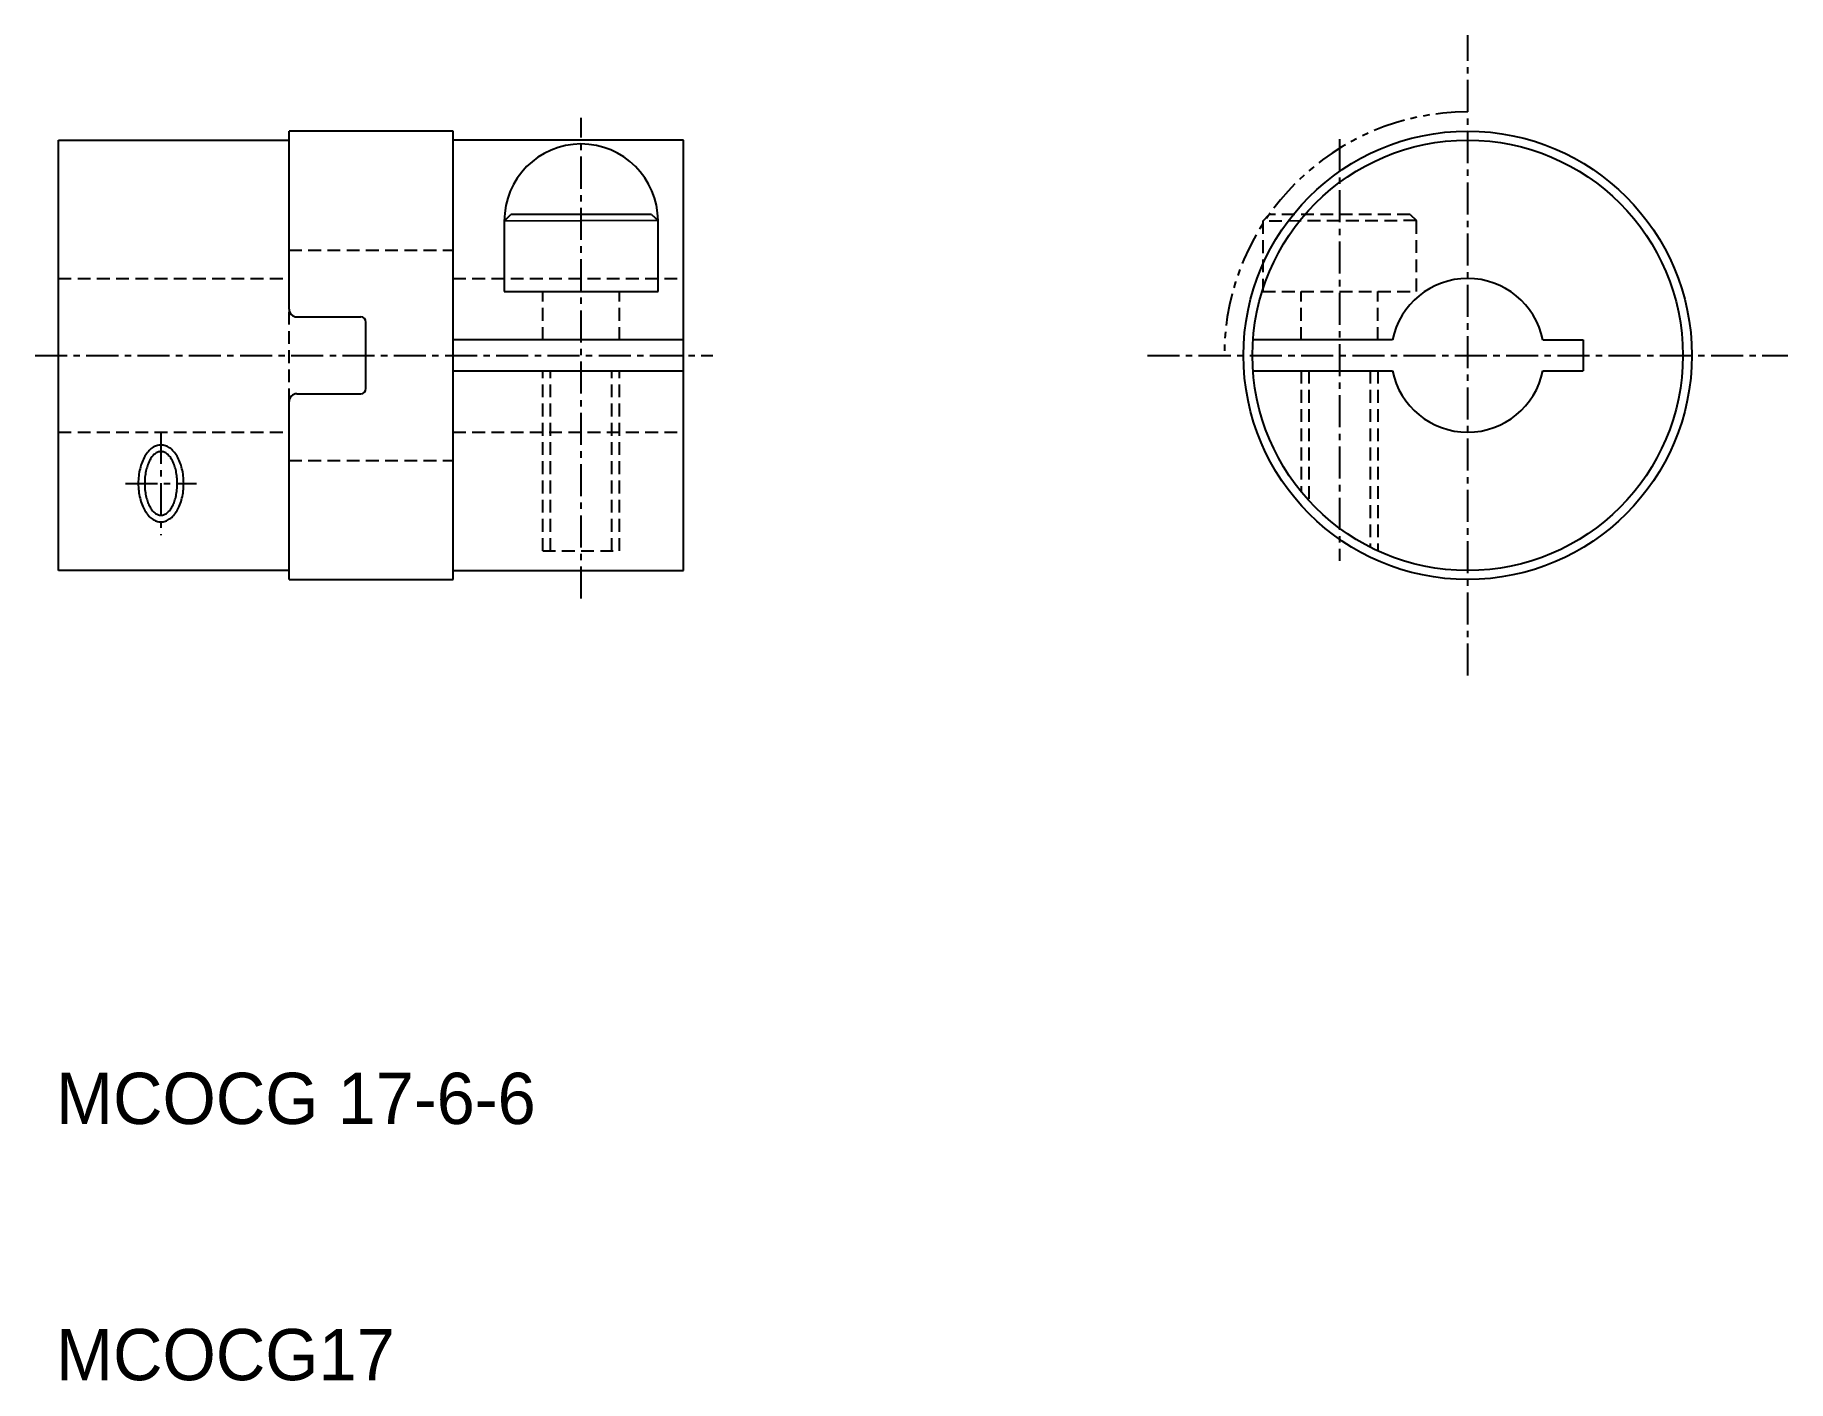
# Model space of a CAD drawing. Extents: x 84.6 to 153, y 173 to 225.6.
import ezdxf

# ---------------------------------------------------------------- set-up
doc = ezdxf.new("R2010")
doc.units = 0
for name, pattern in [('CENTER', [2, 1.25, -0.25, 0.25, -0.25]), ('DASHED', [0.75, 0.5, -0.25]), ('PHANTOM', [2.5, 1.25, -0.25, 0.25, -0.25, 0.25, -0.25])]:
    doc.linetypes.add(name, pattern=pattern)
doc.layers.get('0').update_dxf_attribs({"linetype": 'CONTINUOUS'})
doc.layers.add('CENTER', color=1, linetype='CENTER')

msp = doc.modelspace()

# ---------------------------------------------------------------- linework, layer by layer
at = {"color": 7, "linetype": 'CONTINUOUS'}
for p, q in [((94.479, 214.862), (94.479, 221.812)), ((100.879, 221.812), (94.479, 221.812)), ((100.879, 204.312), (100.879, 221.812)), ((85.479, 204.662), (85.479, 221.462)), ((85.479, 221.462), (94.479, 221.462)), ((109.879, 221.462), (100.879, 221.462)), ((109.879, 204.662), (109.879, 221.462)), ((108.629, 218.557), (108.879, 218.32)), ((108.879, 215.557), (108.879, 218.32)), ((102.879, 215.557), (108.879, 215.557)), ((94.779, 214.562), (97.279, 214.562)), ((97.479, 211.762), (97.479, 214.362)), ((109.879, 213.662), (100.879, 213.662)), ((137.54, 213.662), (132.101, 213.662)), ((143.419, 213.662), (144.982, 213.662)), ((144.982, 213.662), (144.982, 212.462)), ((100.879, 212.462), (109.879, 212.462)), ((132.101, 212.462), (137.54, 212.462)), ((143.419, 212.462), (144.982, 212.462)), ((94.779, 211.562), (97.279, 211.562)), ((94.479, 204.312), (94.479, 211.262)), ((94.479, 204.662), (85.479, 204.662)), ((100.879, 204.662), (109.879, 204.662)), ((94.479, 204.312), (100.879, 204.312))]:
    msp.add_line(p, q, dxfattribs=at)
for p, q in [((102.879, 218.302), (103.129, 218.557)), ((108.879, 218.32), (102.879, 218.302)), ((102.879, 218.302), (102.879, 215.557)), ((108.629, 218.557), (103.129, 218.557))]:
    msp.add_line(p, q)
at = {"color": 3, "linetype": 'DASHED'}
for p, q in [((132.479, 218.302), (132.729, 218.557)), ((138.479, 218.32), (132.479, 218.302)), ((132.479, 218.302), (132.479, 215.557)), ((138.229, 218.557), (132.729, 218.557)), ((138.229, 218.557), (138.479, 218.32)), ((138.479, 215.557), (138.479, 218.32)), ((94.479, 217.162), (100.879, 217.162)), ((85.479, 216.062), (94.479, 216.062)), ((100.879, 216.062), (109.879, 216.062)), ((104.379, 213.662), (104.379, 215.557)), ((107.379, 213.662), (107.379, 215.557)), ((132.479, 215.557), (138.479, 215.557)), ((133.979, 213.662), (133.979, 215.557)), ((136.979, 213.662), (136.979, 215.557)), ((94.479, 211.262), (94.479, 214.862)), ((104.379, 205.426), (104.379, 212.462)), ((104.679, 205.426), (104.679, 212.462)), ((107.079, 205.426), (107.079, 212.462)), ((107.379, 205.426), (107.379, 212.462)), ((133.979, 212.462), (133.979, 207.742)), ((134.279, 212.462), (134.279, 207.395)), ((136.679, 212.462), (136.679, 205.571)), ((136.979, 212.462), (136.979, 205.426)), ((85.479, 210.062), (94.479, 210.062)), ((100.879, 210.062), (109.879, 210.062)), ((94.479, 208.962), (100.879, 208.962)), ((104.379, 205.426), (107.379, 205.426))]:
    msp.add_line(p, q, dxfattribs=at)
at = {"color": 3, "linetype": 'CONTINUOUS'}
msp.add_polyline3d([(89.479, 209.564, 0), (89.436, 209.562, 0), (89.392, 209.557, 0), (89.349, 209.548, 0), (89.306, 209.535, 0), (89.264, 209.519, 0), (89.222, 209.499, 0), (89.181, 209.476, 0), (89.14, 209.45, 0), (89.1, 209.42, 0), (89.062, 209.387, 0), (89.024, 209.35, 0), (88.987, 209.311, 0), (88.951, 209.268, 0), (88.917, 209.223, 0), (88.884, 209.175, 0), (88.853, 209.124, 0), (88.823, 209.071, 0), (88.794, 209.015, 0), (88.768, 208.957, 0), (88.742, 208.897, 0), (88.719, 208.834, 0), (88.698, 208.77, 0), (88.678, 208.704, 0), (88.661, 208.637, 0), (88.645, 208.568, 0), (88.631, 208.498, 0), (88.62, 208.427, 0), (88.61, 208.355, 0), (88.603, 208.283, 0), (88.597, 208.21, 0), (88.594, 208.136, 0), (88.593, 208.063, 0), (88.594, 207.989, 0), (88.597, 207.915, 0), (88.603, 207.842, 0), (88.61, 207.77, 0), (88.62, 207.698, 0), (88.631, 207.627, 0), (88.645, 207.557, 0), (88.661, 207.488, 0), (88.678, 207.421, 0), (88.698, 207.355, 0), (88.719, 207.291, 0), (88.742, 207.228, 0), (88.768, 207.168, 0), (88.794, 207.11, 0), (88.823, 207.054, 0), (88.853, 207.001, 0), (88.884, 206.95, 0), (88.917, 206.902, 0), (88.951, 206.857, 0), (88.987, 206.814, 0), (89.024, 206.775, 0), (89.062, 206.738, 0), (89.1, 206.705, 0), (89.14, 206.675, 0), (89.181, 206.649, 0), (89.222, 206.626, 0), (89.264, 206.606, 0), (89.306, 206.59, 0), (89.349, 206.577, 0), (89.392, 206.568, 0), (89.436, 206.563, 0), (89.479, 206.561, 0), (89.523, 206.563, 0), (89.566, 206.568, 0), (89.609, 206.577, 0), (89.652, 206.59, 0), (89.695, 206.606, 0), (89.736, 206.626, 0), (89.778, 206.649, 0), (89.818, 206.675, 0), (89.858, 206.705, 0), (89.897, 206.738, 0), (89.935, 206.775, 0), (89.972, 206.814, 0), (90.007, 206.857, 0), (90.041, 206.902, 0), (90.074, 206.95, 0), (90.106, 207.001, 0), (90.136, 207.054, 0), (90.164, 207.11, 0), (90.191, 207.168, 0), (90.216, 207.228, 0), (90.239, 207.291, 0), (90.261, 207.355, 0), (90.28, 207.421, 0), (90.298, 207.488, 0), (90.314, 207.557, 0), (90.327, 207.627, 0), (90.339, 207.698, 0), (90.348, 207.77, 0), (90.356, 207.842, 0), (90.361, 207.915, 0), (90.364, 207.989, 0), (90.365, 208.063, 0), (90.364, 208.136, 0), (90.361, 208.21, 0), (90.356, 208.283, 0), (90.348, 208.355, 0), (90.339, 208.427, 0), (90.327, 208.498, 0), (90.314, 208.568, 0), (90.298, 208.637, 0), (90.28, 208.704, 0), (90.261, 208.77, 0), (90.239, 208.834, 0), (90.216, 208.897, 0), (90.191, 208.957, 0), (90.164, 209.015, 0), (90.136, 209.071, 0), (90.106, 209.124, 0), (90.074, 209.175, 0), (90.041, 209.223, 0), (90.007, 209.268, 0), (89.972, 209.311, 0), (89.935, 209.35, 0), (89.897, 209.387, 0), (89.858, 209.42, 0), (89.818, 209.45, 0), (89.778, 209.476, 0), (89.736, 209.499, 0), (89.695, 209.519, 0), (89.652, 209.535, 0), (89.609, 209.548, 0), (89.566, 209.557, 0), (89.523, 209.562, 0), (89.479, 209.564, 0)], dxfattribs=at)
at = {"color": 7, "linetype": 'CONTINUOUS'}
msp.add_polyline3d([(89.479, 209.305, 0), (89.448, 209.303, 0), (89.417, 209.299, 0), (89.386, 209.291, 0), (89.355, 209.281, 0), (89.325, 209.268, 0), (89.295, 209.251, 0), (89.265, 209.232, 0), (89.236, 209.21, 0), (89.207, 209.186, 0), (89.179, 209.158, 0), (89.152, 209.128, 0), (89.126, 209.096, 0), (89.1, 209.06, 0), (89.076, 209.023, 0), (89.052, 208.983, 0), (89.029, 208.941, 0), (89.008, 208.897, 0), (88.988, 208.851, 0), (88.968, 208.803, 0), (88.95, 208.753, 0), (88.934, 208.701, 0), (88.918, 208.648, 0), (88.904, 208.594, 0), (88.892, 208.538, 0), (88.88, 208.481, 0), (88.871, 208.423, 0), (88.862, 208.364, 0), (88.855, 208.305, 0), (88.85, 208.245, 0), (88.846, 208.184, 0), (88.844, 208.123, 0), (88.843, 208.063, 0), (88.844, 208.002, 0), (88.846, 207.941, 0), (88.85, 207.88, 0), (88.855, 207.82, 0), (88.862, 207.761, 0), (88.871, 207.702, 0), (88.88, 207.644, 0), (88.892, 207.587, 0), (88.904, 207.531, 0), (88.918, 207.477, 0), (88.934, 207.424, 0), (88.95, 207.372, 0), (88.968, 207.322, 0), (88.988, 207.274, 0), (89.008, 207.228, 0), (89.029, 207.184, 0), (89.052, 207.142, 0), (89.076, 207.102, 0), (89.1, 207.065, 0), (89.126, 207.03, 0), (89.152, 206.997, 0), (89.179, 206.967, 0), (89.207, 206.939, 0), (89.236, 206.915, 0), (89.265, 206.893, 0), (89.295, 206.874, 0), (89.325, 206.857, 0), (89.355, 206.844, 0), (89.386, 206.834, 0), (89.417, 206.826, 0), (89.448, 206.822, 0), (89.479, 206.82, 0), (89.51, 206.822, 0), (89.542, 206.826, 0), (89.573, 206.834, 0), (89.603, 206.844, 0), (89.634, 206.857, 0), (89.664, 206.874, 0), (89.694, 206.893, 0), (89.723, 206.915, 0), (89.751, 206.939, 0), (89.779, 206.967, 0), (89.806, 206.997, 0), (89.833, 207.03, 0), (89.858, 207.065, 0), (89.883, 207.102, 0), (89.906, 207.142, 0), (89.929, 207.184, 0), (89.951, 207.228, 0), (89.971, 207.274, 0), (89.99, 207.322, 0), (90.008, 207.372, 0), (90.025, 207.424, 0), (90.04, 207.477, 0), (90.054, 207.531, 0), (90.067, 207.587, 0), (90.078, 207.644, 0), (90.088, 207.702, 0), (90.096, 207.761, 0), (90.103, 207.82, 0), (90.108, 207.88, 0), (90.112, 207.941, 0), (90.115, 208.002, 0), (90.115, 208.063, 0), (90.115, 208.123, 0), (90.112, 208.184, 0), (90.108, 208.245, 0), (90.103, 208.305, 0), (90.096, 208.364, 0), (90.088, 208.423, 0), (90.078, 208.481, 0), (90.067, 208.538, 0), (90.054, 208.594, 0), (90.04, 208.648, 0), (90.025, 208.701, 0), (90.008, 208.753, 0), (89.99, 208.803, 0), (89.971, 208.851, 0), (89.951, 208.897, 0), (89.929, 208.941, 0), (89.906, 208.983, 0), (89.883, 209.023, 0), (89.858, 209.06, 0), (89.833, 209.096, 0), (89.806, 209.128, 0), (89.779, 209.158, 0), (89.751, 209.186, 0), (89.723, 209.21, 0), (89.694, 209.232, 0), (89.664, 209.251, 0), (89.634, 209.268, 0), (89.603, 209.281, 0), (89.573, 209.291, 0), (89.542, 209.299, 0), (89.51, 209.303, 0), (89.479, 209.305, 0)], dxfattribs=at)
for radius in [8.75, 8.4]:
    msp.add_circle((140.479, 213.062), radius, dxfattribs=at)
at = {"color": 3, "linetype": 'PHANTOM'}
msp.add_arc((140.479, 213.062), 9.5, 90, 179.61954, dxfattribs=at)
msp.add_arc((105.879, 218.311), 3, 0.16959, 180.16959)
at = {"color": 7, "linetype": 'CONTINUOUS'}
for centre, radius, start, end in [((140.479, 213.062), 3, 11.53696, 168.46304), ((94.779, 214.862), 0.3, 180, 270), ((97.279, 214.362), 0.2, 0, 90), ((140.479, 213.062), 3, 191.53696, 348.46304), ((94.779, 211.262), 0.3, 90, 180), ((97.279, 211.762), 0.2, 270, 0)]:
    msp.add_arc(centre, radius, start, end, dxfattribs=at)
at = {"layer": 'CENTER', "color": 1, "linetype": 'CENTER'}
for p, q in [((140.479, 200.562), (140.479, 225.562)), ((105.879, 203.567), (105.879, 222.328)), ((135.479, 221.504), (135.479, 205.038)), ((84.565, 213.062), (111.013, 213.062)), ((127.979, 213.062), (152.979, 213.062)), ((89.479, 210.077), (89.479, 206.047)), ((88.093, 208.062), (90.866, 208.062))]:
    msp.add_line(p, q, dxfattribs=at)

# ---------------------------------------------------------------- texts
at = {"color": 7, "linetype": 'CONTINUOUS'}
for s, p in [('MCOCG 17-6-6', (85.38, 183.062)), ('MCOCG17', (85.38, 173.062))]:
    msp.add_text(s, height=2, dxfattribs=at).set_placement(p)

doc.saveas('drawing.dxf')
